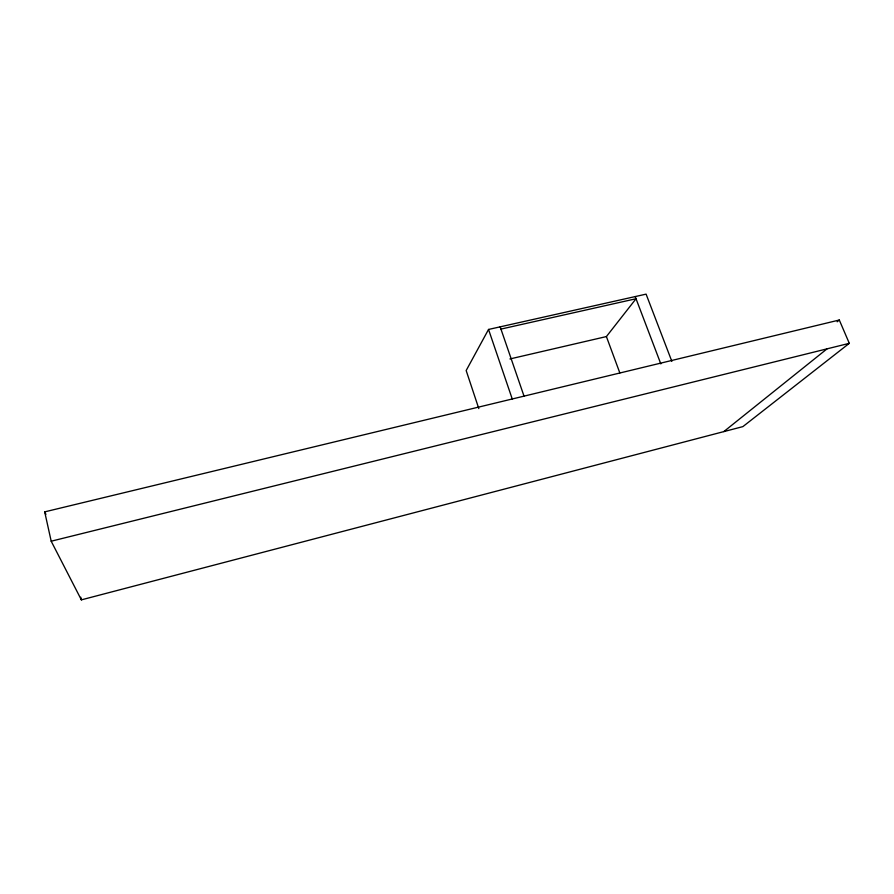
<?xml version="1.0" encoding="UTF-8"?>
<svg xmlns="http://www.w3.org/2000/svg" width="894" height="894" viewBox="0 0 894 894"><rect width="100%" height="100%" fill="white"/><g stroke="black" fill="none" stroke-linecap="round" stroke-linejoin="round"><path stroke-width="1.34" d="M671.852 361.355L646.094 294.137L488.537 329.45L466.165 370.529L478.815 408.603M509.938 358.952L606.4 336.569L636.036 298.741L500.953 329.093M837.175 321.784L839.298 320.018L849.3 343.33L742.869 426.617L81.354 599.863L51.193 541.205L44.7 511.871L839.298 320.018M723.805 431.601L827.028 348.861M51.193 541.205L849.3 343.33M44.7 511.871L45.929 514.374M635.209 296.584L660.822 363.892M606.4 336.569L619.833 372.932M500.171 326.835L524.074 396.277M488.537 329.45L512.329 399.227M80.751 597.192L81.354 599.863"/></g></svg>
